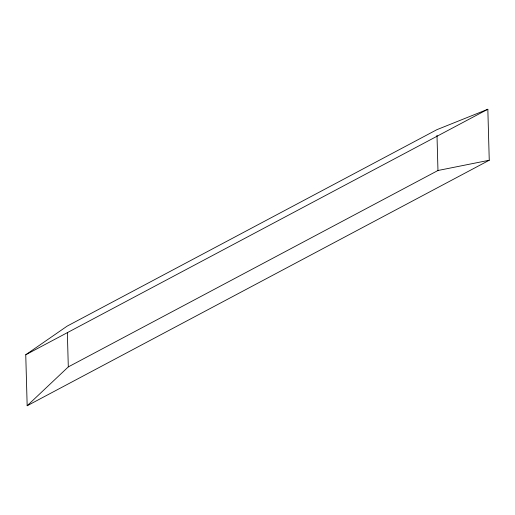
<?xml version="1.0" encoding="UTF-8"?>
<svg xmlns="http://www.w3.org/2000/svg" width="515" height="515" viewBox="0 0 515 515"><rect width="100%" height="100%" fill="white"/><g stroke="black" fill="none" stroke-linecap="round" stroke-linejoin="round"><path stroke-width="0.77" d="M27.166 405.749L68.302 366.899L437.969 170.497L489.25 160.242L487.834 109.251L436.836 129.703L67.169 326.111L25.75 354.758L27.166 405.749L489.25 160.242M25.75 354.758L487.834 109.251M436.99 135.303L437.969 170.497M67.349 332.51L68.302 366.899"/></g></svg>
